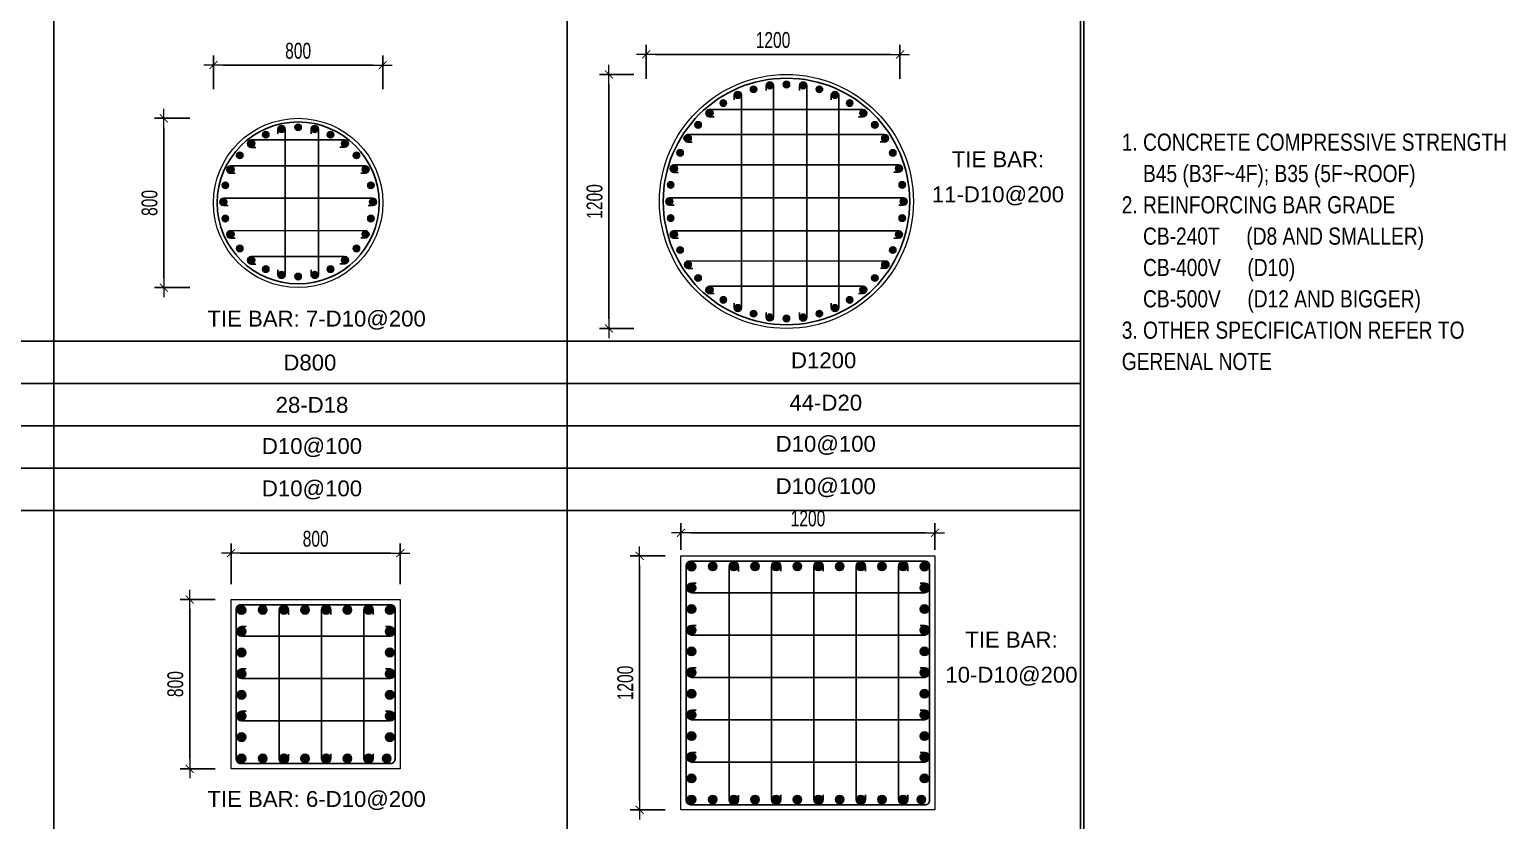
# Model space of a CAD drawing. Header units: millimetres. Extents: x 49323 to 538172, y -39336 to 181761.
# Drawn here: x 278487 to 285462, y 97884 to 101621 of the extents above; entities that cross this region are included whole.
import ezdxf
from ezdxf.enums import TextEntityAlignment as Align

# ---------------------------------------------------------------- set-up
doc = ezdxf.new("R2010")
doc.units = ezdxf.units.MM
doc.linetypes.add('CENTER2', pattern=[1.125, 0.75, -0.125, 0.125, -0.125])
doc.layers.get('Defpoints').update_dxf_attribs({"color": 151, "lineweight": 9})
for name, color, linetype in [('2', 2, 'Continuous'), ('A-ANNO-LEAD', 4, 'Continuous'), ('CEN', 1, 'CENTER2'), ('STL', 3, 'Continuous'), ('TIT1', 3, 'Continuous')]:
    doc.layers.add(name, color=color, linetype=linetype)
doc.layers.add('NDC_S_CONTINUOUS', color=3, linetype='Continuous', lineweight=20)
doc.layers.add('NDC_S_DIM', color=1, linetype='Continuous', lineweight=15)
doc.styles.add('ARIAL', font='arial.ttf', dxfattribs={"width": 0.8})
doc.styles.add('NDC_ARIAL', font='arial.ttf', dxfattribs={"width": 0.85})
doc.styles.add('NDC_DIM', font='', dxfattribs={"width": 0.75})
doc.styles.get('NDC_DIM').set_extended_font_data('Dotum')
doc.dimstyles.new('NDC_dim_30', dxfattribs={"dimscale": 30, "dimtxt": 2.5, "dimasz": 1.5, "dimexe": 1.5, "dimexo": 2.5, "dimgap": 1, "dimtad": 1, "dimdec": 0, "dimzin": 0, "dimdsep": 46, "dimtxsty": 'NDC_DIM', "dimblk": 'DIMMARK', "dimcen": 0.09, "dimdle": 1.2, "dimclrd": 1, "dimclre": 1, "dimclrt": 3, "dimadec": 0, "dimazin": 0, "dimtfac": 1, "dimtdec": 0, "dimtix": 1, "dimtofl": 0, "dimtmove": 0, "dimatfit": 3, "dimfxl": 8, "dimfxlon": 1, "dimtolj": 1, "dimtzin": 0, "dimarcsym": 0})

# ---------------------------------------------------------------- blocks, each defined once
blk = doc.blocks.new('GN')
at = {"layer": 'TIT1', "insert": (0, 0), "char_height": 81, "width": 1996.298, "attachment_point": 1, "line_spacing_factor": 1.096296, "style": 'ARIAL'}
blk.add_mtext('\\A1;1. CONCRETE COMPRESSIVE STRENGTH\\P    B45 (B3F~4F); B35 (5F~ROOF)\\P2. REINFORCING BAR GRADE\\P    CB-240T     (D8 AND SMALLER)\\P    CB-400V     (D10)\\P    CB-500V     (D12 AND BIGGER)\\P3. OTHER SPECIFICATION REFER TO GERENAL NOTE ', dxfattribs=at)
blk = doc.blocks.new('8')
at = {"layer": '2'}
blk.add_hatch(color=256, dxfattribs=at).paths.add_polyline_path([(20, 0, 0.386127), (1.9, 19.9), (-1.9, 19.9, 0.386127), (-20, 0, 1)])
blk.add_circle((0, 0), 20, dxfattribs=at)
blk = doc.blocks.new('5')
at = {"layer": 'CEN', "rotation": 180}
blk.add_blockref('8', (0, 0), dxfattribs=at)
blk = doc.blocks.new('DIMMARK')
at = {"layer": 'NDC_S_DIM', "color": 1}
blk.add_line((-1.5, 0), (1, 0), dxfattribs=at)
at = {"layer": 'NDC_S_DIM', "color": 2, "const_width": 0.1}
blk.add_lwpolyline([(-0.42, -0.42), (0.42, 0.42)], dxfattribs=at)
blk = doc.blocks.new('*D1554')
at = {"layer": 'Defpoints', "color": 0, "ltscale": 40, "transparency": 16777216}
for p in [(280239.4, 99147.3), (279439.4, 98926), (280239.4, 98926)]:
    blk.add_point(p, dxfattribs=at)
at = {"layer": 'NDC_S_DIM', "color": 1, "lineweight": -2, "ltscale": 40, "transparency": 16777216}
for p, q in [((279439.4, 99001), (279439.4, 99192.3)), ((280239.4, 99001), (280239.4, 99192.3)), ((279484.4, 99147.3), (280194.4, 99147.3))]:
    blk.add_line(p, q, dxfattribs=at)
at = {"layer": 'NDC_S_DIM', "color": 1, "lineweight": -2, "ltscale": 40, "transparency": 16777216, "xscale": 45, "yscale": 45, "zscale": 45, "rotation": 180}
blk.add_blockref('DIMMARK', (279439.4, 99147.3), dxfattribs=at)
at = {"layer": 'NDC_S_DIM', "color": 1, "lineweight": -2, "ltscale": 40, "transparency": 16777216, "xscale": 45, "yscale": 45, "zscale": 45}
blk.add_blockref('DIMMARK', (280239.4, 99147.3), dxfattribs=at)
at = {"layer": 'NDC_S_DIM', "color": 3, "ltscale": 40, "transparency": 16777216, "insert": (279839.4, 99214.9), "char_height": 75, "attachment_point": 5, "style": 'NDC_DIM'}
blk.add_mtext('\\A1;800', dxfattribs=at)
blk = doc.blocks.new('*D1555')
at = {"layer": 'Defpoints', "color": 0, "ltscale": 40, "transparency": 16777216}
for p in [(279439.4, 98928.5), (279244.1, 98128.5), (279439.4, 98128.5)]:
    blk.add_point(p, dxfattribs=at)
at = {"layer": 'NDC_S_DIM', "color": 1, "lineweight": -2, "ltscale": 40, "transparency": 16777216}
for p, q in [((279364.4, 98928.5), (279199.1, 98928.5)), ((279244.1, 98883.5), (279244.1, 98173.5)), ((279364.4, 98128.5), (279199.1, 98128.5))]:
    blk.add_line(p, q, dxfattribs=at)
at = {"layer": 'NDC_S_DIM', "color": 1, "lineweight": -2, "ltscale": 40, "transparency": 16777216, "xscale": 45, "yscale": 45, "zscale": 45}
for p, rotation in [((279244.1, 98928.5), 90), ((279244.1, 98128.5), 270)]:
    blk.add_blockref('DIMMARK', p, dxfattribs=dict(at, rotation=rotation))
at = {"layer": 'NDC_S_DIM', "color": 3, "ltscale": 40, "transparency": 16777216, "insert": (279176.5, 98528.5), "char_height": 75, "attachment_point": 5, "rotation": 90, "style": 'NDC_DIM'}
blk.add_mtext('\\A1;800', dxfattribs=at)
blk = doc.blocks.new('*D1558')
at = {"layer": 'Defpoints', "color": 0, "ltscale": 40, "transparency": 16777216}
for p in [(280156.6, 101452.7), (279356.6, 101264.5), (280156.6, 101264.5)]:
    blk.add_point(p, dxfattribs=at)
at = {"layer": 'NDC_S_DIM', "color": 1, "lineweight": -2, "ltscale": 40, "transparency": 16777216}
for p, q in [((279356.6, 101339.5), (279356.6, 101497.7)), ((280156.6, 101339.5), (280156.6, 101497.7)), ((279401.6, 101452.7), (280111.6, 101452.7))]:
    blk.add_line(p, q, dxfattribs=at)
at = {"layer": 'NDC_S_DIM', "color": 1, "lineweight": -2, "ltscale": 40, "transparency": 16777216, "xscale": 45, "yscale": 45, "zscale": 45, "rotation": 180}
blk.add_blockref('DIMMARK', (279356.6, 101452.7), dxfattribs=at)
at = {"layer": 'NDC_S_DIM', "color": 1, "lineweight": -2, "ltscale": 40, "transparency": 16777216, "xscale": 45, "yscale": 45, "zscale": 45}
blk.add_blockref('DIMMARK', (280156.6, 101452.7), dxfattribs=at)
at = {"layer": 'NDC_S_DIM', "color": 3, "ltscale": 40, "transparency": 16777216, "insert": (279756.6, 101520.2), "char_height": 75, "attachment_point": 5, "style": 'NDC_DIM'}
blk.add_mtext('\\A1;800', dxfattribs=at)
blk = doc.blocks.new('*D1559')
at = {"layer": 'Defpoints', "color": 0, "ltscale": 40, "transparency": 16777216}
for p in [(279319.4, 101201.6), (279122.1, 100401.6), (279319.4, 100401.6)]:
    blk.add_point(p, dxfattribs=at)
at = {"layer": 'NDC_S_DIM', "color": 1, "lineweight": -2, "ltscale": 40, "transparency": 16777216}
for p, q in [((279244.4, 101201.6), (279077.1, 101201.6)), ((279122.1, 101156.6), (279122.1, 100446.6)), ((279244.4, 100401.6), (279077.1, 100401.6))]:
    blk.add_line(p, q, dxfattribs=at)
at = {"layer": 'NDC_S_DIM', "color": 1, "lineweight": -2, "ltscale": 40, "transparency": 16777216, "xscale": 45, "yscale": 45, "zscale": 45}
for p, rotation in [((279122.1, 101201.6), 90), ((279122.1, 100401.6), 270)]:
    blk.add_blockref('DIMMARK', p, dxfattribs=dict(at, rotation=rotation))
at = {"layer": 'NDC_S_DIM', "color": 3, "ltscale": 40, "transparency": 16777216, "insert": (279054.5, 100801.6), "char_height": 75, "attachment_point": 5, "rotation": 90, "style": 'NDC_DIM'}
blk.add_mtext('\\A1;800', dxfattribs=at)
blk = doc.blocks.new('*U1156')
at = {"layer": 'STL', "xscale": -0.75, "yscale": 0.75, "zscale": 0.75, "rotation": 292.5000000000001}
blk.add_blockref('5', (0, 0), dxfattribs=at)
blk = doc.blocks.new('*U1130')
at = {"layer": 'NDC_S_DIM', "color": 0, "linetype": 'ByBlock', "lineweight": -2, "transparency": 16777216}
for p, rotation in [((-25601.8, 37941), 295.7142857142843), ((-25527, 37966), 282.8571428571415), ((-25448.4, 37973.7), 269.9999999999987), ((-25370.1, 37963.8), 257.1428571428559), ((-25296, 37936.7), 244.2857142857131), ((-25725.9, 37844.9), 321.4285714285699), ((-25669.3, 37900), 308.571428571427), ((-25229.7, 37893.7), 231.4285714285703), ((-25768.8, 37778.7), 334.2857142857127), ((-25174.7, 37837.1), 218.5714285714274), ((-25133.6, 37769.7), 205.7142857142847), ((-25796, 37704.6), 347.1428571428555), ((-25108.6, 37694.8), 192.8571428571419), ((-25100.9, 37616.2), 180), ((-25798.2, 37547.7), 12.8571428571428), ((-25110.9, 37537.9), 167.1428571428563), ((-25773.2, 37472.8), 25.71428571428561), ((-25138, 37463.8), 154.2857142857135), ((-25732.1, 37405.4), 38.57142857142841), ((-25180.9, 37397.6), 141.4285714285707), ((-25677.1, 37348.8), 51.42857142857117), ((-25610.9, 37305.8), 64.28571428571395), ((-25305, 37301.5), 115.7142857142852), ((-25237.5, 37342.5), 128.5714285714279), ((-25536.7, 37278.7), 77.14285714285676), ((-25458.4, 37268.7), 89.99999999999955), ((-25379.8, 37276.5), 102.8571428571423)]:
    blk.add_blockref('*U1156', p, dxfattribs=dict(at, rotation=rotation))
blk.add_blockref('*U1156', (-25805.9, 37626.2), dxfattribs=at)
blk = doc.blocks.new('*D1646')
at = {"layer": 'Defpoints', "color": 0, "ltscale": 40, "transparency": 16777216}
for p in [(282765.6, 99243.2), (281565.6, 99087.5), (282765.6, 99087.5)]:
    blk.add_point(p, dxfattribs=at)
at = {"layer": 'NDC_S_DIM', "color": 1, "lineweight": -2, "ltscale": 40, "transparency": 16777216}
for p, q in [((281565.6, 99162.5), (281565.6, 99288.2)), ((282765.6, 99162.5), (282765.6, 99288.2)), ((281610.6, 99243.2), (282720.6, 99243.2))]:
    blk.add_line(p, q, dxfattribs=at)
at = {"layer": 'NDC_S_DIM', "color": 1, "lineweight": -2, "ltscale": 40, "transparency": 16777216, "xscale": 45, "yscale": 45, "zscale": 45, "rotation": 180}
blk.add_blockref('DIMMARK', (281565.6, 99243.2), dxfattribs=at)
at = {"layer": 'NDC_S_DIM', "color": 1, "lineweight": -2, "ltscale": 40, "transparency": 16777216, "xscale": 45, "yscale": 45, "zscale": 45}
blk.add_blockref('DIMMARK', (282765.6, 99243.2), dxfattribs=at)
at = {"layer": 'NDC_S_DIM', "color": 3, "ltscale": 40, "transparency": 16777216, "insert": (282165.6, 99310.8), "char_height": 75, "attachment_point": 5, "style": 'NDC_DIM'}
blk.add_mtext('\\A1;1200', dxfattribs=at)
blk = doc.blocks.new('*D1647')
at = {"layer": 'Defpoints', "color": 0, "ltscale": 40, "transparency": 16777216}
for p in [(281565.6, 99133.9), (281370.3, 97933.9), (281565.6, 97933.9)]:
    blk.add_point(p, dxfattribs=at)
at = {"layer": 'NDC_S_DIM', "color": 1, "lineweight": -2, "ltscale": 40, "transparency": 16777216}
for p, q in [((281490.6, 99133.9), (281325.3, 99133.9)), ((281370.3, 99088.9), (281370.3, 97978.9)), ((281490.6, 97933.9), (281325.3, 97933.9))]:
    blk.add_line(p, q, dxfattribs=at)
at = {"layer": 'NDC_S_DIM', "color": 1, "lineweight": -2, "ltscale": 40, "transparency": 16777216, "xscale": 45, "yscale": 45, "zscale": 45}
for p, rotation in [((281370.3, 99133.9), 90), ((281370.3, 97933.9), 270)]:
    blk.add_blockref('DIMMARK', p, dxfattribs=dict(at, rotation=rotation))
at = {"layer": 'NDC_S_DIM', "color": 3, "ltscale": 40, "transparency": 16777216, "insert": (281302.7, 98533.9), "char_height": 75, "attachment_point": 5, "rotation": 90, "style": 'NDC_DIM'}
blk.add_mtext('\\A1;1200', dxfattribs=at)
blk = doc.blocks.new('*U1076')
at = {"layer": 'STL', "xscale": -0.7500000000000001, "yscale": 0.75, "zscale": 0.75, "rotation": 293.3126515942542}
blk.add_blockref('5', (0, 0), dxfattribs=at)
blk = doc.blocks.new('*U1077')
at = {"layer": 'NDC_S_DIM', "color": 0, "linetype": 'ByBlock', "lineweight": -2, "transparency": 16777216}
for p, rotation in [((-18413.1, -4974.3), 286.3636363636344), ((-18336.1, -4957.5), 278.1818181818164), ((-18257.4, -4951.9), 269.9999999999983), ((-18178.8, -4957.5), 261.8181818181801), ((-18101.8, -4974.3), 253.636363636362), ((-18556.1, -5039.6), 302.7272727272709), ((-18487, -5001.8), 294.5454545454527), ((-18027.9, -5001.8), 245.454545454544), ((-17958.7, -5039.6), 237.2727272727258), ((-18619.3, -5086.8), 310.909090909089), ((-17895.6, -5086.8), 229.0909090909076), ((-18675, -5142.6), 319.0909090909071), ((-17839.9, -5142.6), 220.9090909090893), ((-18722.2, -5205.7), 327.2727272727254), ((-17792.6, -5205.7), 212.7272727272712), ((-18760, -5274.9), 335.4545454545436), ((-17754.9, -5274.9), 204.5454545454531), ((-18787.6, -5348.7), 343.6363636363616), ((-17727.3, -5348.7), 196.3636363636349), ((-18804.3, -5425.8), 351.8181818181798), ((-17710.6, -5425.8), 188.1818181818169), ((-17704.9, -5504.4), 180), ((-18804.3, -5583), 8.181818181818157), ((-17710.6, -5583), 171.8181818181807), ((-18787.6, -5660), 16.36363636363624), ((-17727.3, -5660), 163.6363636363625), ((-18760, -5733.9), 24.54545454545443), ((-17754.9, -5733.9), 155.4545454545444), ((-18722.2, -5803.1), 32.7272727272726), ((-17792.6, -5803.1), 147.2727272727262), ((-18675, -5866.2), 40.9090909090907), ((-17839.9, -5866.2), 139.0909090909081), ((-18619.3, -5921.9), 49.09090909090886), ((-17895.6, -5921.9), 130.90909090909), ((-18556.1, -5969.2), 57.27272727272701), ((-18487, -6007), 65.45454545454513), ((-18027.9, -6007), 114.5454545454538), ((-17958.7, -5969.2), 122.7272727272719), ((-18413.1, -6034.5), 73.63636363636319), ((-18336.1, -6051.3), 81.81818181818127), ((-18257.4, -6056.9), 89.99999999999942), ((-18178.8, -6051.3), 98.18181818181758), ((-18101.8, -6034.5), 106.3636363636357)]:
    blk.add_blockref('*U1076', p, dxfattribs=dict(at, rotation=rotation))
blk.add_blockref('*U1076', (-18809.9, -5504.4), dxfattribs=at)
blk = doc.blocks.new('*D1648')
at = {"layer": 'Defpoints', "color": 0, "ltscale": 40, "transparency": 16777216}
for p in [(282600.5, 101503.6), (281400.5, 101312.9), (282600.5, 101312.9)]:
    blk.add_point(p, dxfattribs=at)
at = {"layer": 'NDC_S_DIM', "color": 1, "lineweight": -2, "ltscale": 40, "transparency": 16777216}
for p, q in [((281400.5, 101387.9), (281400.5, 101548.6)), ((282600.5, 101387.9), (282600.5, 101548.6)), ((281445.5, 101503.6), (282555.5, 101503.6))]:
    blk.add_line(p, q, dxfattribs=at)
at = {"layer": 'NDC_S_DIM', "color": 1, "lineweight": -2, "ltscale": 40, "transparency": 16777216, "xscale": 45, "yscale": 45, "zscale": 45, "rotation": 180}
blk.add_blockref('DIMMARK', (281400.5, 101503.6), dxfattribs=at)
at = {"layer": 'NDC_S_DIM', "color": 1, "lineweight": -2, "ltscale": 40, "transparency": 16777216, "xscale": 45, "yscale": 45, "zscale": 45}
blk.add_blockref('DIMMARK', (282600.5, 101503.6), dxfattribs=at)
at = {"layer": 'NDC_S_DIM', "color": 3, "ltscale": 40, "transparency": 16777216, "insert": (282000.5, 101571.1), "char_height": 75, "attachment_point": 5, "style": 'NDC_DIM'}
blk.add_mtext('\\A1;1200', dxfattribs=at)
blk = doc.blocks.new('*D1649')
at = {"layer": 'Defpoints', "color": 0, "ltscale": 40, "transparency": 16777216}
for p in [(281418, 101408.6), (281224.9, 100208.6), (281418, 100208.6)]:
    blk.add_point(p, dxfattribs=at)
at = {"layer": 'NDC_S_DIM', "color": 1, "lineweight": -2, "ltscale": 40, "transparency": 16777216}
for p, q in [((281343, 101408.6), (281179.9, 101408.6)), ((281224.9, 101363.6), (281224.9, 100253.6)), ((281343, 100208.6), (281179.9, 100208.6))]:
    blk.add_line(p, q, dxfattribs=at)
at = {"layer": 'NDC_S_DIM', "color": 1, "lineweight": -2, "ltscale": 40, "transparency": 16777216, "xscale": 45, "yscale": 45, "zscale": 45}
for p, rotation in [((281224.9, 101408.6), 90), ((281224.9, 100208.6), 270)]:
    blk.add_blockref('DIMMARK', p, dxfattribs=dict(at, rotation=rotation))
at = {"layer": 'NDC_S_DIM', "color": 3, "ltscale": 40, "transparency": 16777216, "insert": (281157.3, 100808.6), "char_height": 75, "attachment_point": 5, "rotation": 90, "style": 'NDC_DIM'}
blk.add_mtext('\\A1;1200', dxfattribs=at)

msp = doc.modelspace()

# ---------------------------------------------------------------- linework, layer by layer
at = {"layer": '2'}
for points in [[(281967.9, 101333.4), (281967.9, 101355.5, -1), (282002.9, 101355.5), (282002.9, 100261.7, -1), (281967.9, 100261.7), (281967.9, 100283.9)], [(282125.1, 101333.4), (282125.1, 101355.5, -1), (282160.2, 101355.5), (282160.2, 100261.7, -1), (282125.1, 100261.7), (282125.1, 100283.9)], [(281817, 101289), (281817, 101311.2, -1), (281852, 101311.2), (281852, 100306, -1), (281817, 100306), (281817, 100328.2)], [(282276, 101289), (282276, 101311.2, -1), (282311.1, 101311.2), (282311.1, 100306, -1), (282276, 100306), (282276, 100328.2)], [(281722.2, 101208.2), (281700, 101208.2, -1), (281700, 101243.2), (282425.8, 101243.7, -1), (282425.8, 101208.7), (282403.7, 101208.7)], [(281619.2, 101089.3), (281597.1, 101089.3, -1), (281597.1, 101124.3), (282528.8, 101124.8, -1), (282528.8, 101089.8), (282506.7, 101089.8)], [(281553.9, 100946.3), (281531.7, 100946.3, -1), (281531.7, 100981.3), (282594.1, 100981.8, -1), (282594.1, 100946.8), (282572, 100946.8)], [(281533.7, 100791.1), (281511.5, 100791.1, -1), (281511.5, 100826.1), (282616.5, 100826.1, -1), (282616.5, 100791.1), (282594.4, 100791.1)], [(281553.9, 100635), (281531.7, 100635, -1), (281531.7, 100670), (282594.1, 100670.5, -1), (282594.1, 100635.4), (282572, 100635.4)], [(281621.4, 100492.4), (281599.2, 100492.4, -1), (281599.2, 100527.4), (282531, 100527.9, -1), (282531, 100492.9), (282508.9, 100492.9)], [(281722.2, 100373.1), (281700, 100373.1, -1), (281700, 100408.1), (282425.8, 100408.6, -1), (282425.8, 100373.6), (282403.7, 100373.6)], [(281837.9, 98003.6), (281837.9, 97981.4, -1), (281792.9, 97981.4), (281792.9, 99083.5, -1), (281837.9, 99083.5), (281837.9, 99061.3)], [(282037.9, 98005.1), (282037.9, 97982.9, -1), (281992.9, 97982.9), (281992.9, 99084.9, -1), (282037.9, 99084.9), (282037.9, 99062.8)], [(282237.9, 98005.1), (282237.9, 97982.9, -1), (282192.9, 97982.9), (282192.9, 99084.9, -1), (282237.9, 99084.9), (282237.9, 99062.8)], [(282437.9, 98005.1), (282437.9, 97982.9, -1), (282392.9, 97982.9), (282392.9, 99084.9, -1), (282437.9, 99084.9), (282437.9, 99062.8)], [(282637.9, 98005.1), (282637.9, 97982.9, -1), (282592.9, 97982.9), (282592.9, 99084.9, -1), (282637.9, 99084.9), (282637.9, 99062.8)], [(281637.5, 99005.5), (281615.4, 99005.5, 1), (281615.4, 98960.5), (282717.5, 98960.5, 1), (282717.5, 99005.5), (282695.3, 99005.5)], [(279711.7, 98198.2), (279711.7, 98176, -1), (279666.7, 98176), (279666.7, 98878, -1), (279711.7, 98878), (279711.7, 98855.9)], [(279911.7, 98199.6), (279911.7, 98177.5, -1), (279866.7, 98177.5), (279866.7, 98879.5, -1), (279911.7, 98879.5), (279911.7, 98857.4)], [(280111.7, 98199.6), (280111.7, 98177.5, -1), (280066.7, 98177.5), (280066.7, 98879.5, -1), (280111.7, 98879.5), (280111.7, 98857.4)], [(279511.3, 98800.1), (279489.2, 98800.1, 1), (279489.2, 98755), (280191.2, 98755, 1), (280191.2, 98800.1), (280169.1, 98800.1)], [(281637.5, 98805.5), (281615.4, 98805.5, 1), (281615.4, 98760.5), (282717.5, 98760.5, 1), (282717.5, 98805.5), (282695.3, 98805.5)], [(279511.3, 98600.1), (279489.2, 98600.1, 1), (279489.2, 98555), (280191.2, 98555, 1), (280191.2, 98600.1), (280169.1, 98600.1)], [(281637.5, 98605.5), (281615.4, 98605.5, 1), (281615.4, 98560.5), (282717.5, 98560.5, 1), (282717.5, 98605.5), (282695.3, 98605.5)], [(279511.3, 98400.1), (279489.2, 98400.1, 1), (279489.2, 98355), (280191.2, 98355, 1), (280191.2, 98400.1), (280169.1, 98400.1)], [(281637.5, 98405.5), (281615.4, 98405.5, 1), (281615.4, 98360.5), (282717.5, 98360.5, 1), (282717.5, 98405.5), (282695.3, 98405.5)], [(281637.5, 98205.5), (281615.4, 98205.5, 1), (281615.4, 98160.5), (282717.5, 98160.5, 1), (282717.5, 98205.5), (282695.3, 98205.5)]]:
    msp.add_lwpolyline(points, format="xyb", dxfattribs=at)
at = {"layer": '2', "elevation": 0}
for points in [[(279660.6, 101128.2), (279660.6, 101150.3, -1), (279695.7, 101150.3), (279695.7, 100462.9, -1), (279660.6, 100462.9), (279660.6, 100485)], [(279817.5, 101128.2), (279817.5, 101150.3, -1), (279852.6, 101150.3), (279852.6, 100462.9, -1), (279817.5, 100462.9), (279817.5, 100485)], [(279556.8, 101064.2), (279534.6, 101064.2, -1), (279534.6, 101099.2), (279976.4, 101099.7, -1), (279976.4, 101064.7), (279954.3, 101064.7)], [(279458.9, 100941.6), (279436.8, 100941.6, -1), (279436.8, 100976.6), (280074.2, 100977.1, -1), (280074.2, 100942), (280052.1, 100942)], [(279426.2, 100789.1), (279404.1, 100789.1, -1), (279404.1, 100824.1), (280109.1, 100824.1, -1), (280109.1, 100789.1), (280086.9, 100789.1)], [(279458.9, 100635.6), (279436.8, 100635.6, -1), (279436.8, 100670.7), (280074.2, 100671.1, -1), (280074.2, 100636.1), (280052.1, 100636.1)], [(279556.8, 100513), (279534.6, 100513, -1), (279534.6, 100548), (279976.4, 100548.5, -1), (279976.4, 100513.5), (279954.3, 100513.5)]]:
    msp.add_lwpolyline(points, format="xyb", dxfattribs=at)
at = {"layer": '2', "lineweight": -2, "ltscale": 1000}
for points in [[(282740.6, 99088.9), (282740.6, 97978.9, -0.414214), (282720.6, 97958.9), (281610.6, 97958.9, -0.414214), (281590.6, 97978.9), (281590.6, 99088.9, -0.414214), (281610.6, 99108.9), (282720.6, 99108.9, -0.414214)], [(280214.4, 98883.5), (280214.4, 98173.5, -0.414214), (280194.4, 98153.5), (279484.4, 98153.5, -0.414214), (279464.4, 98173.5), (279464.4, 98883.5, -0.414214), (279484.4, 98903.5), (280194.4, 98903.5, -0.414214)]]:
    msp.add_lwpolyline(points, format="xyb", close=True, dxfattribs=at)
for centre, radius in [((282064, 100808.6), 582.5), ((279756.6, 100801.6), 382.5)]:
    msp.add_circle(centre, radius, dxfattribs=at)
at = {"layer": 'A-ANNO-LEAD'}
msp.add_lwpolyline([(262133.7, 90268.9), (283468.6, 90255.8), (283468.6, 106875.8), (262133.7, 106888.9)], close=True, dxfattribs=at)
at = {"layer": 'NDC_S_CONTINUOUS', "ltscale": 70}
for points in [[(282765.6, 99133.9), (282765.6, 97933.9), (281565.6, 97933.9), (281565.6, 99133.9), (282765.6, 99133.9)], [(280239.4, 98928.5), (280239.4, 98128.5), (279439.4, 98128.5), (279439.4, 98928.5), (280239.4, 98928.5)]]:
    msp.add_lwpolyline(points, dxfattribs=at)
for centre, radius in [((282064, 100808.6), 600), ((279756.6, 100801.6), 400)]:
    msp.add_circle(centre, radius, dxfattribs=at)
at = {"layer": 'TIT1'}
for p, q in [((278602, 106403.7), (278602, 90268.9)), ((281028.1, 106403.7), (281028.1, 90268.9)), ((283454.2, 106403.7), (283454.2, 90268.9)), ((283454.2, 106403.7), (283454.2, 90268.9)), ((283454.2, 99349.1), (262131.5, 99349.1))]:
    msp.add_line(p, q, dxfattribs=at)
at = {"layer": 'TIT1', "color": 8}
for p, q in [((283454.2, 100149.1), (262759.4, 100149.1)), ((283454.2, 99949.1), (262759.4, 99949.1)), ((283454.2, 99749.1), (262759.4, 99749.1)), ((283454.2, 99549.1), (262759.4, 99549.1))]:
    msp.add_line(p, q, dxfattribs=at)

# ---------------------------------------------------------------- block references
at = {"layer": 'NDC_S_DIM'}
for name, p in [('*U1077', (300321.5, 106313)), ('GN', (283648.4, 101129.5))]:
    msp.add_blockref(name, p, dxfattribs=at)
at = {"layer": 'NDC_S_DIM', "rotation": 0.8126515942541631}
msp.add_blockref('*U1130', (305741, 63550.1), dxfattribs=at)
at = {"layer": 'STL', "xscale": -1, "rotation": 270}
for p in [(281715.4, 99084.9), (281815.4, 99084.9), (281915.4, 99084.9), (282015.4, 99084.9), (282115.4, 99084.9), (282215.4, 99084.9), (282315.4, 99084.9), (282415.4, 99084.9), (282515.4, 99084.9), (282615.4, 99084.9), (279589.2, 98879.5), (279689.2, 98879.5), (279789.2, 98879.5), (279889.2, 98879.5), (279989.2, 98879.5), (280089.2, 98879.5), (279489.2, 98177.6), (279589.2, 98177.6), (279689.2, 98177.6), (279789.2, 98177.6), (279889.2, 98177.6), (279989.2, 98177.6), (280089.2, 98177.6), (280175.1, 98177.6), (281615.4, 97983), (281715.4, 97983), (281815.4, 97983), (281915.4, 97983), (282015.4, 97983), (282115.4, 97983), (282215.4, 97983), (282315.4, 97983), (282415.4, 97983), (282515.4, 97983), (282615.4, 97983), (282701.3, 97983)]:
    msp.add_blockref('5', p, dxfattribs=at)
at = {"layer": 'STL', "xscale": -1}
for p in [(281615.4, 99083.9), (281615.4, 98983), (279489.2, 98878.5), (281615.4, 98883), (279489.2, 98777.6), (281615.4, 98783), (279489.2, 98677.6), (281615.4, 98683), (279489.2, 98577.6), (281615.4, 98583), (279489.2, 98477.6), (281615.4, 98483), (279489.2, 98377.6), (281615.4, 98383), (279489.2, 98277.6), (281615.4, 98283), (281615.4, 98183), (279489.2, 98177.6), (281615.4, 98083), (281615.4, 97983)]:
    msp.add_blockref('5', p, dxfattribs=at)
at = {"layer": 'STL'}
for p in [(282715.9, 99083.9), (282715.9, 98983), (280189.7, 98878.5), (282715.9, 98883), (280189.7, 98777.6), (282715.9, 98783), (280189.7, 98677.6), (282715.9, 98683), (280189.7, 98577.6), (282715.9, 98583), (280189.7, 98477.6), (282715.9, 98483), (280189.7, 98377.6), (282715.9, 98383), (280189.7, 98277.6), (282715.9, 98283), (282715.9, 98183), (282715.9, 98083)]:
    msp.add_blockref('5', p, dxfattribs=at)

# ---------------------------------------------------------------- texts
at = {"layer": 'TIT1', "style": 'NDC_ARIAL'}
for s, p in [('TIE BAR:', (283063.4, 101008.1)), ('11-D10@200', (283063.4, 100836.9)), ('TIE BAR: 7-D10@200', (279843.8, 100249.7)), ('D800', (279812, 100047.8)), ('D1200', (282239.7, 100058.3)), ('28-D18', (279822, 99847.8)), ('44-D20', (282249.7, 99858.3)), ('D10@100', (279822, 99647.8)), ('D10@100', (282249.7, 99658.3)), ('D10@100', (279822, 99447.8)), ('D10@100', (282249.7, 99458.3)), ('TIE BAR:', (283127.2, 98738.6)), ('10-D10@200', (283127.2, 98567.4)), ('TIE BAR: 6-D10@200', (279843.8, 97980.3))]:
    msp.add_text(s, height=75, dxfattribs=at).set_placement(p, align=Align.MIDDLE)

# ---------------------------------------------------------------- dimensions: what is measured, and where the dimension line sits
at = {"layer": 'NDC_S_DIM', "ltscale": 40}
for base, p1, p2, picture, middle in [((282600.5, 101503.6), (281400.5, 101312.9), (282600.5, 101312.9), '*D1648', (282000.5, 101571.1)), ((280156.6, 101452.7), (279356.6, 101264.5), (280156.6, 101264.5), '*D1558', (279756.6, 101520.2)), ((282765.6, 99243.2), (281565.6, 99087.5), (282765.6, 99087.5), '*D1646', (282165.6, 99310.8)), ((280239.4, 99147.3), (279439.4, 98926), (280239.4, 98926), '*D1554', (279839.4, 99214.9))]:
    dim = msp.add_linear_dim(base=base, p1=p1, p2=p2, dimstyle='NDC_dim_30', dxfattribs=at)
    dim.commit()
    dim.dimension.update_dxf_attribs({"geometry": picture, "text_midpoint": middle})
for base, p1, p2, picture, middle in [((281224.9, 100208.6), (281418, 101408.6), (281418, 100208.6), '*D1649', (281157.3, 100808.6)), ((279122.1, 100401.6), (279319.4, 101201.6), (279319.4, 100401.6), '*D1559', (279054.5, 100801.6)), ((281370.3, 97933.9), (281565.6, 99133.9), (281565.6, 97933.9), '*D1647', (281302.7, 98533.9)), ((279244.1, 98128.5), (279439.4, 98928.5), (279439.4, 98128.5), '*D1555', (279176.5, 98528.5))]:
    dim = msp.add_linear_dim(base=base, p1=p1, p2=p2, angle=90, dimstyle='NDC_dim_30', dxfattribs=at)
    dim.commit()
    dim.dimension.update_dxf_attribs({"geometry": picture, "text_midpoint": middle})

doc.saveas('drawing.dxf')
